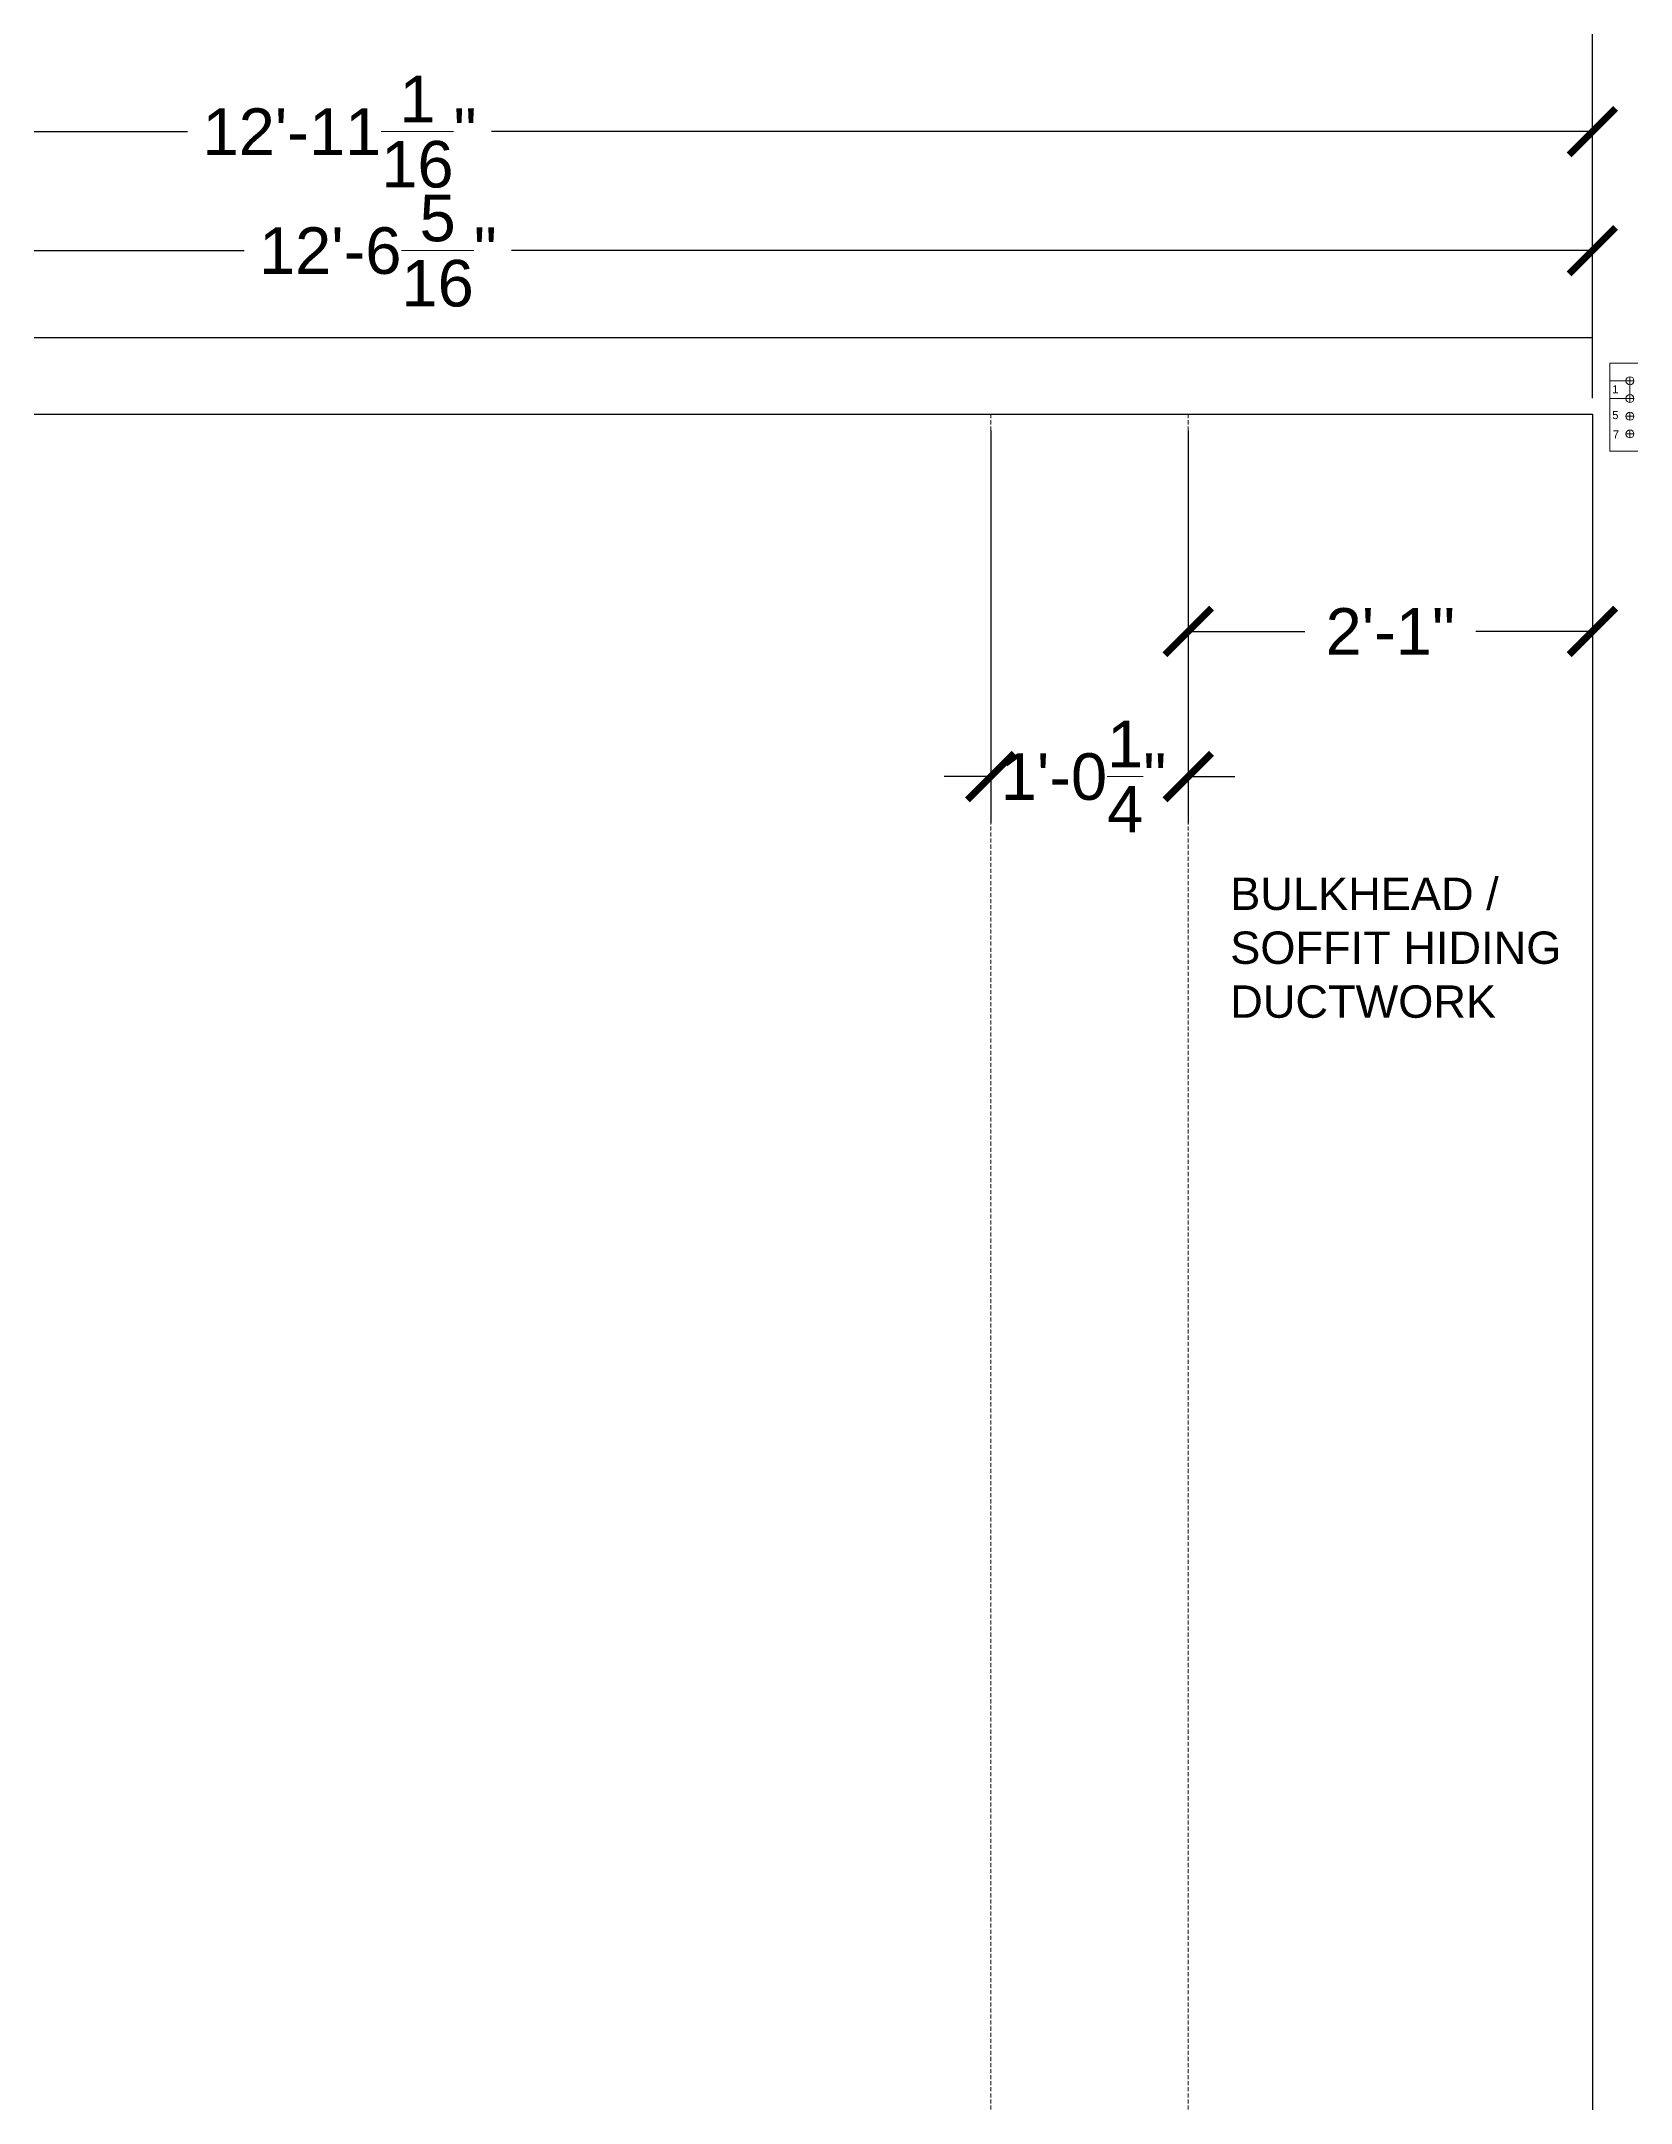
# Model space of a CAD drawing. Header units: inches. Extents: x -467 to 16, y 495 to 1144.
# Drawn here: x -368.8 to -270.4, y 929.9 to 1057.5 of the extents above; entities that cross this region are included whole.
import ezdxf

# ---------------------------------------------------------------- set-up
doc = ezdxf.new("R2010")
doc.units = ezdxf.units.IN
doc.header["$MEASUREMENT"] = 0
doc.linetypes.add('DASHED2', pattern=[0.375, 0.25, -0.125])
doc.layers.get('0').update_dxf_attribs({"color": 1, "lineweight": 9})
doc.layers.add('A101-Dimensions', color=7, linetype='Continuous', lineweight=9)
doc.layers.add('A101-Floorplan-1st-floor', color=7, linetype='Continuous', lineweight=9)
doc.styles.add('Annotative', font='Arial.ttf')
doc.styles.add('Small', font='Arial.ttf')
doc.dimstyles.new('Annotative', dxfattribs={"dimtxt": 0.18, "dimasz": 0.18, "dimexe": 0.18, "dimexo": 0.0625, "dimgap": 0.09, "dimtad": 0, "dimtih": 1, "dimtoh": 1, "dimdec": 4, "dimzin": 0, "dimdsep": 46, "dimlunit": 4, "dimtxsty": 'Annotative', "dimblk": 'ARCHTICK', "dimblk1": 'ARCHTICK', "dimblk2": 'ARCHTICK', "dimcen": 0.09, "dimadec": 0, "dimazin": 0, "dimtfac": 1, "dimtdec": 4, "dimtofl": 0, "dimtmove": 0, "dimatfit": 3, "dimldrblk": 'ARCHTICK', "dimfxl": 1, "dimtolj": 1, "dimtzin": 0, "dimarcsym": 0})

# ---------------------------------------------------------------- blocks, each defined once
blk = doc.blocks.new('_ArchTick')
at = {"color": 0, "linetype": 'ByBlock', "lineweight": 30, "const_width": 0.15}
blk.add_lwpolyline([(-0.5, -0.5), (0.5, 0.5)], dxfattribs=at)
blk = doc.blocks.new('*D524')
at = {"layer": 'A101-Dimensions', "color": 0, "lineweight": -2, "transparency": 16777216}
for p, q in [((-423.1, 1035.37), (-423.1, 1047.38)), ((-272.82, 1035.37), (-272.82, 1047.38)), ((-423.1, 1044.5), (-356.23, 1044.5)), ((-272.82, 1044.5), (-339.69, 1044.5))]:
    blk.add_line(p, q, dxfattribs=at)
at = {"layer": 'A101-Dimensions', "color": 0, "lineweight": -2, "transparency": 16777216, "xscale": 2.88, "yscale": 2.88, "zscale": 2.88, "rotation": 180}
blk.add_blockref('_ArchTick', (-423.1, 1044.5), dxfattribs=at)
at = {"layer": 'A101-Dimensions', "color": 0, "lineweight": -2, "transparency": 16777216, "xscale": 2.88, "yscale": 2.88, "zscale": 2.88}
blk.add_blockref('_ArchTick', (-272.82, 1044.5), dxfattribs=at)
at = {"layer": 'A101-Dimensions', "color": 0, "lineweight": 5, "transparency": 16777216, "insert": (-347.96, 1044.5), "char_height": 2.88, "attachment_point": 5, "style": 'Annotative'}
blk.add_mtext('\\A1;12\'-6{\\H1x;\\S5/16;}"', dxfattribs=at)
blk = doc.blocks.new('*D525')
at = {"layer": 'A101-Dimensions', "color": 0, "lineweight": -2, "transparency": 16777216}
for p, q in [((-427.85, 1040.12), (-427.85, 1054.74)), ((-272.82, 1040.12), (-272.82, 1054.74)), ((-427.85, 1051.86), (-359.73, 1051.86)), ((-272.82, 1051.86), (-340.94, 1051.86))]:
    blk.add_line(p, q, dxfattribs=at)
at = {"layer": 'A101-Dimensions', "color": 0, "lineweight": -2, "transparency": 16777216, "xscale": 2.88, "yscale": 2.88, "zscale": 2.88, "rotation": 180}
blk.add_blockref('_ArchTick', (-427.85, 1051.86), dxfattribs=at)
at = {"layer": 'A101-Dimensions', "color": 0, "lineweight": -2, "transparency": 16777216, "xscale": 2.88, "yscale": 2.88, "zscale": 2.88}
blk.add_blockref('_ArchTick', (-272.82, 1051.86), dxfattribs=at)
at = {"layer": 'A101-Dimensions', "color": 0, "lineweight": 5, "transparency": 16777216, "insert": (-350.33, 1051.86), "char_height": 2.88, "attachment_point": 5, "style": 'Annotative'}
blk.add_mtext('\\A1;12\'-11{\\H1x;\\S1/16;}"', dxfattribs=at)
blk = doc.blocks.new('*D528')
at = {"layer": 'A101-Dimensions', "color": 0, "lineweight": -2, "transparency": 16777216}
for p, q in [((-310.04, 1033.37), (-310.04, 1009.08)), ((-297.82, 1033.37), (-297.82, 1009.08)), ((-310.04, 1011.96), (-312.92, 1011.96)), ((-297.82, 1011.96), (-294.94, 1011.96))]:
    blk.add_line(p, q, dxfattribs=at)
at = {"layer": 'A101-Dimensions', "color": 0, "lineweight": -2, "transparency": 16777216, "xscale": 2.88, "yscale": 2.88, "zscale": 2.88}
blk.add_blockref('_ArchTick', (-310.04, 1011.96), dxfattribs=at)
at = {"layer": 'A101-Dimensions', "color": 0, "lineweight": -2, "transparency": 16777216, "xscale": 2.88, "yscale": 2.88, "zscale": 2.88, "rotation": 180}
blk.add_blockref('_ArchTick', (-297.82, 1011.96), dxfattribs=at)
at = {"layer": 'A101-Dimensions', "color": 0, "lineweight": 5, "transparency": 16777216, "insert": (-304.3, 1011.96), "char_height": 2.88, "attachment_point": 5, "style": 'Annotative'}
blk.add_mtext('\\A1;1\'-0{\\H1x;\\S1/4;}"', dxfattribs=at)
blk = doc.blocks.new('*D526')
at = {"layer": 'A101-Dimensions', "color": 0, "lineweight": -2, "transparency": 16777216}
for p, q in [((-297.82, 1033.37), (-297.82, 1018.06)), ((-272.82, 1033.37), (-272.82, 1018.06)), ((-297.82, 1020.94), (-290.61, 1020.94)), ((-272.82, 1020.94), (-280.03, 1020.94))]:
    blk.add_line(p, q, dxfattribs=at)
at = {"layer": 'A101-Dimensions', "color": 0, "lineweight": -2, "transparency": 16777216, "xscale": 2.88, "yscale": 2.88, "zscale": 2.88, "rotation": 180}
blk.add_blockref('_ArchTick', (-297.82, 1020.94), dxfattribs=at)
at = {"layer": 'A101-Dimensions', "color": 0, "lineweight": -2, "transparency": 16777216, "xscale": 2.88, "yscale": 2.88, "zscale": 2.88}
blk.add_blockref('_ArchTick', (-272.82, 1020.94), dxfattribs=at)
at = {"layer": 'A101-Dimensions', "color": 0, "lineweight": 5, "transparency": 16777216, "insert": (-285.32, 1020.94), "char_height": 2.88, "attachment_point": 5, "style": 'Annotative'}
blk.add_mtext('\\A1;2\'-1"', dxfattribs=at)
blk = doc.blocks.new('original-sub-panel-55a')
at = {"layer": 'A101-Floorplan-1st-floor', "lineweight": 5}
for p, q in [((-7.5, -11), (-7.5, 0)), ((-7.5, 0), (0, 0)), ((0, -12.62), (0, 1.62)), ((-5, -2.21), (-7.5, -2.21)), ((-5.5, -2.21), (-4.5, -2.21)), ((-5, -2.71), (-5, -1.71)), ((-5, -4.42), (-5, -2.21)), ((-3, -2.21), (-2, -2.21)), ((-2.5, -2.71), (-2.5, -1.71)), ((-7.5, -4.42), (-5, -4.42)), ((-5.5, -4.42), (-4.5, -4.42)), ((-5, -4.92), (-5, -3.92)), ((-3, -4.42), (-2, -4.42)), ((-2.5, -4.92), (-2.5, -3.92)), ((-5.5, -6.64), (-4.5, -6.64)), ((-5, -7.14), (-5, -6.14)), ((-3, -6.64), (-2, -6.64)), ((-2.5, -7.14), (-2.5, -6.14)), ((-5.5, -8.85), (-4.5, -8.85)), ((-5, -9.35), (-5, -8.35)), ((-3, -8.85), (-2, -8.85)), ((-2.5, -9.35), (-2.5, -8.35)), ((-7.5, -11), (0, -11))]:
    blk.add_line(p, q, dxfattribs=at)
for centre in [(-5, -2.21), (-2.5, -2.21), (-5, -4.42), (-2.5, -4.42), (-5, -6.64), (-2.5, -6.64), (-5, -8.85), (-2.5, -8.85)]:
    blk.add_circle(centre, 0.5, dxfattribs=at)
at = {"layer": 'A101-Floorplan-1st-floor', "lineweight": 5, "style": 'Small'}
for s, p in [('2', (-1.97, -2.72)), ('1', (-7.21, -3.77)), ('4a', (-1.84, -4.93)), ('5', (-7.21, -6.99)), ('4b', (-1.85, -7.17)), ('7', (-7.13, -9.4)), ('6', (-1.8, -9.35))]:
    blk.add_text(s, height=1, dxfattribs=at).set_placement(p)

msp = doc.modelspace()

# ---------------------------------------------------------------- linework, layer by layer
at = {"layer": 'A101-Floorplan-1st-floor', "lineweight": -3}
for p, q in [((-272.81809, 1039.12479), (-272.81809, 1077.43729)), ((-427.84934, 1039.12479), (-272.81809, 1039.12479)), ((-423.09934, 1034.37479), (-272.81809, 1034.37479)), ((-272.81809, 1034.37479), (-272.81809, 809.99286))]:
    msp.add_line(p, q, dxfattribs=at)
at = {"layer": 'A101-Floorplan-1st-floor', "linetype": 'DASHED2', "lineweight": 5}
for p, q in [((-310.04231, 1034.37479), (-310.04231, 706.96854)), ((-297.81809, 1034.37479), (-297.81809, 706.96854)), ((-272.81809, 1034.37479), (-272.81809, 706.96854))]:
    msp.add_line(p, q, dxfattribs=at)

# ---------------------------------------------------------------- block references
at = {"lineweight": 5, "xscale": 0.4950806891988623, "yscale": 0.4950806891988623, "zscale": 0.4950806891988623}
msp.add_blockref('original-sub-panel-55a', (-268.02231, 1037.53744), dxfattribs=at)

# ---------------------------------------------------------------- texts
at = {"layer": 'A101-Floorplan-1st-floor', "lineweight": 5, "insert": (-295.22618, 1005.70832), "char_height": 2, "width": 29.3974382, "attachment_point": 1, "style": 'Annotative'}
msp.add_mtext('BULKHEAD /\\PSOFFIT HIDING DUCTWORK', dxfattribs=at)

# ---------------------------------------------------------------- dimensions: what is measured, and where the dimension line sits
at = {"layer": 'A101-Dimensions', "lineweight": 5}
for base, p1, p2, picture, middle in [((-272.8180907836, 1051.8586947151), (-427.8493407836, 1039.1247935689), (-272.8180907836, 1039.1247935689), '*D525', (-350.3337157836, 1051.8586947151)), ((-272.81809, 1020.94057), (-297.81809, 1034.37479), (-272.81809, 1034.37479), '*D526', (-285.31809, 1020.94057))]:
    dim = msp.add_linear_dim(base=base, p1=p1, p2=p2, dimstyle='Annotative', dxfattribs=at)
    dim.commit()
    dim.dimension.update_dxf_attribs({"geometry": picture, "text_midpoint": middle})
for base, p1, p2, picture, middle in [((-272.8180907836, 1044.5036453321), (-423.0993407836, 1034.3747935689), (-272.8180907836, 1034.3747935689), '*D524', (-347.9587157836, 1044.5036453321)), ((-297.81809, 1011.96315), (-310.04231, 1034.37479), (-297.81809, 1034.37479), '*D528', (-304.29564, 1011.96315))]:
    dim = msp.add_linear_dim(base=base, p1=p1, p2=p2, dimstyle='Annotative', dxfattribs=at)
    dim.commit()
    dim.dimension.update_dxf_attribs({"geometry": picture, "text_midpoint": middle, "dimtype": 160})

doc.saveas('drawing.dxf')
